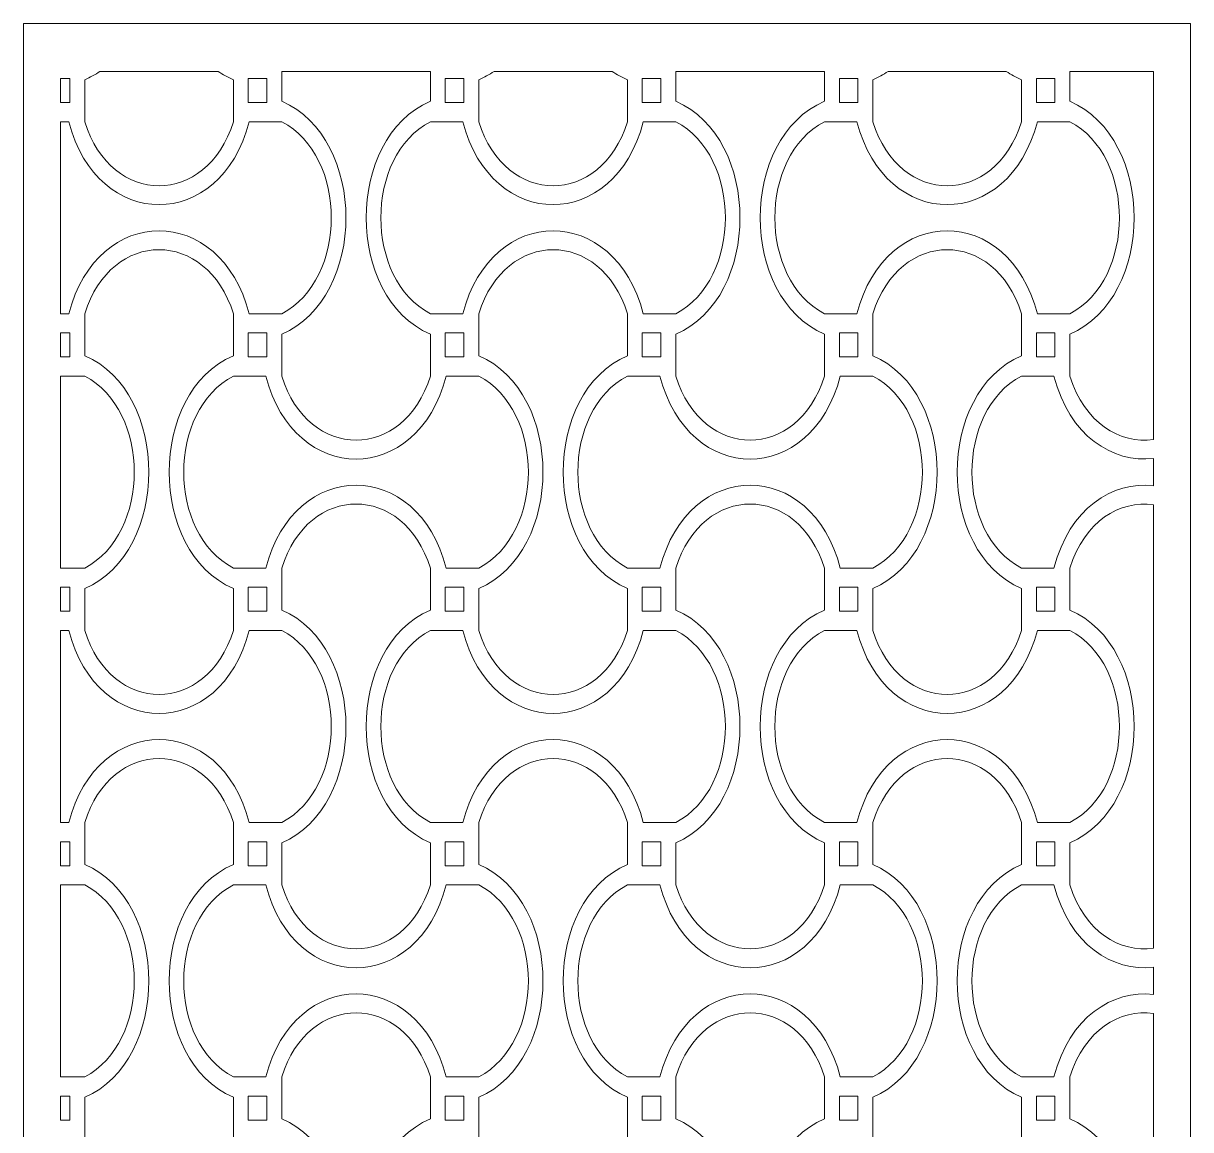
# Model space of a CAD drawing. Header units: centimetres. Extents: x -9.6 to 1.5, y -7.6 to 11.3.
# Drawn here: x -9.613 to -4.635, y 6.626 to 11.343 of the extents above; entities that cross this region are included whole.
import ezdxf

# ---------------------------------------------------------------- set-up
doc = ezdxf.new("R2010")
doc.units = ezdxf.units.CM
doc.header["$MEASUREMENT"] = 0
doc.layers.add('layer 1', color=7, linetype='Continuous')

msp = doc.modelspace()

# ---------------------------------------------------------------- linework, layer by layer
at = {"layer": 'layer 1', "color": 242, "lineweight": 9}
for points, knots in [([(-9.61295, -7.58732), (-9.61295, -7.58732), (-9.61295, 11.3432), (-9.61295, 11.3432), (-9.61295, 11.3432), (-9.61295, 11.3432), (-4.63517, 11.3432), (-4.63517, 11.3432), (-4.63517, 11.3432), (-4.63517, 11.3432), (-4.63517, -7.58732), (-4.63517, -7.58732), (-4.63517, -7.58732), (-4.63517, -7.58732), (-9.61295, -7.58732), (-9.61295, -7.58732)], [0, 0, 0, 0, 0.2, 0.2, 0.2, 0.2, 0.4, 0.4, 0.4, 0.4, 0.6, 0.6, 0.6, 0.6, 1, 1, 1, 1]), ([(-9.45443, 11.10784), (-9.45443, 11.10784), (-9.45443, 11.00552), (-9.45443, 11.00552), (-9.45443, 11.00552), (-9.45443, 11.00552), (-9.41479, 11.00552), (-9.41479, 11.00552), (-9.41479, 11.00552), (-9.41479, 11.00552), (-9.41479, 11.10784), (-9.41479, 11.10784), (-9.41479, 11.10784), (-9.41479, 11.10784), (-9.45443, 11.10784), (-9.45443, 11.10784)], [0, 0, 0, 0, 0.2, 0.2, 0.2, 0.2, 0.4, 0.4, 0.4, 0.4, 0.6, 0.6, 0.6, 0.6, 1, 1, 1, 1]), ([(-8.78251, 11.13854), (-8.78251, 11.13854), (-9.28614, 11.13854), (-9.28614, 11.13854), (-9.28614, 11.13854), (-9.30641, 11.12461), (-9.32815, 11.1125), (-9.35138, 11.10254), (-9.35138, 11.10254), (-9.35138, 11.10254), (-9.35138, 10.92366), (-9.35138, 10.92366), (-9.35138, 10.92366), (-9.23768, 10.55964), (-8.83097, 10.55964), (-8.71727, 10.92366), (-8.71727, 10.92366), (-8.71727, 10.92366), (-8.71727, 10.92366), (-8.71727, 10.92366), (-8.71727, 10.92366), (-8.71727, 10.92366), (-8.71727, 11.10254), (-8.71727, 11.10254), (-8.71727, 11.10254), (-8.7405, 11.1125), (-8.76224, 11.12461), (-8.78251, 11.13854)], [0, 0, 0, 0, 0.125, 0.125, 0.125, 0.125, 0.25, 0.25, 0.25, 0.25, 0.375, 0.375, 0.375, 0.375, 0.5, 0.5, 0.5, 0.5, 0.625, 0.625, 0.625, 0.625, 0.75, 0.75, 0.75, 0.75, 1, 1, 1, 1]), ([(-8.57459, 11.10784), (-8.57459, 11.10784), (-8.57459, 11.00552), (-8.57459, 11.00552), (-8.57459, 11.00552), (-8.57459, 11.00552), (-8.65386, 11.00552), (-8.65386, 11.00552), (-8.65386, 11.00552), (-8.65386, 11.00552), (-8.65386, 11.10784), (-8.65386, 11.10784), (-8.65386, 11.10784), (-8.65386, 11.10784), (-8.57459, 11.10784), (-8.57459, 11.10784)], [0, 0, 0, 0, 0.2, 0.2, 0.2, 0.2, 0.4, 0.4, 0.4, 0.4, 0.6, 0.6, 0.6, 0.6, 1, 1, 1, 1]), ([(-7.87707, 11.13854), (-7.87707, 11.13854), (-8.51118, 11.13854), (-8.51118, 11.13854), (-8.51118, 11.13854), (-8.51118, 11.13854), (-8.51118, 11.01083), (-8.51118, 11.01083), (-8.51118, 11.01083), (-8.14606, 10.85412), (-8.14606, 10.17457), (-8.51118, 10.01787), (-8.51118, 10.01787), (-8.51118, 10.01787), (-8.51118, 9.83899), (-8.51118, 9.83899), (-8.51118, 9.83899), (-8.51118, 9.83899), (-8.51118, 9.83899), (-8.51118, 9.83899), (-8.51118, 9.83899), (-8.39748, 9.47497), (-7.99077, 9.47497), (-7.87707, 9.83899), (-7.87707, 9.83899), (-7.87707, 9.83899), (-7.87707, 10.01787), (-7.87707, 10.01787), (-7.87707, 10.01787), (-8.2422, 10.17457), (-8.2422, 10.85412), (-7.87707, 11.01083), (-7.87707, 11.01083), (-7.87707, 11.01083), (-7.87707, 11.13854), (-7.87707, 11.13854)], [0, 0, 0, 0, 0.1, 0.1, 0.1, 0.1, 0.2, 0.2, 0.2, 0.2, 0.3, 0.3, 0.3, 0.3, 0.4, 0.4, 0.4, 0.4, 0.5, 0.5, 0.5, 0.5, 0.6, 0.6, 0.6, 0.6, 0.7, 0.7, 0.7, 0.7, 0.8, 0.8, 0.8, 0.8, 1, 1, 1, 1]), ([(-7.73439, 11.10784), (-7.73439, 11.10784), (-7.81366, 11.10784), (-7.81366, 11.10784), (-7.81366, 11.10784), (-7.81366, 11.10784), (-7.81366, 11.00552), (-7.81366, 11.00552), (-7.81366, 11.00552), (-7.81366, 11.00552), (-7.73439, 11.00552), (-7.73439, 11.00552), (-7.73439, 11.00552), (-7.73439, 11.00552), (-7.73439, 11.10784), (-7.73439, 11.10784)], [0, 0, 0, 0, 0.2, 0.2, 0.2, 0.2, 0.4, 0.4, 0.4, 0.4, 0.6, 0.6, 0.6, 0.6, 1, 1, 1, 1]), ([(-7.10211, 11.13854), (-7.10211, 11.13854), (-7.60575, 11.13854), (-7.60575, 11.13854), (-7.60575, 11.13854), (-7.62602, 11.12461), (-7.64775, 11.1125), (-7.67098, 11.10254), (-7.67098, 11.10254), (-7.67098, 11.10254), (-7.67098, 10.92366), (-7.67098, 10.92366), (-7.67098, 10.92366), (-7.55728, 10.55964), (-7.15057, 10.55964), (-7.03687, 10.92366), (-7.03687, 10.92366), (-7.03687, 10.92366), (-7.03687, 10.92366), (-7.03687, 10.92366), (-7.03687, 10.92366), (-7.03687, 10.92366), (-7.03687, 11.10254), (-7.03687, 11.10254), (-7.03687, 11.10254), (-7.0601, 11.1125), (-7.08184, 11.12461), (-7.10211, 11.13854)], [0, 0, 0, 0, 0.125, 0.125, 0.125, 0.125, 0.25, 0.25, 0.25, 0.25, 0.375, 0.375, 0.375, 0.375, 0.5, 0.5, 0.5, 0.5, 0.625, 0.625, 0.625, 0.625, 0.75, 0.75, 0.75, 0.75, 1, 1, 1, 1]), ([(-6.89419, 11.10784), (-6.89419, 11.10784), (-6.89419, 11.00552), (-6.89419, 11.00552), (-6.89419, 11.00552), (-6.89419, 11.00552), (-6.97346, 11.00552), (-6.97346, 11.00552), (-6.97346, 11.00552), (-6.97346, 11.00552), (-6.97346, 11.10784), (-6.97346, 11.10784), (-6.97346, 11.10784), (-6.97346, 11.10784), (-6.89419, 11.10784), (-6.89419, 11.10784)], [0, 0, 0, 0, 0.2, 0.2, 0.2, 0.2, 0.4, 0.4, 0.4, 0.4, 0.6, 0.6, 0.6, 0.6, 1, 1, 1, 1]), ([(-6.19667, 11.13854), (-6.19667, 11.13854), (-6.83078, 11.13854), (-6.83078, 11.13854), (-6.83078, 11.13854), (-6.83078, 11.13854), (-6.83078, 11.01083), (-6.83078, 11.01083), (-6.83078, 11.01083), (-6.46566, 10.85412), (-6.46566, 10.17457), (-6.83078, 10.01787), (-6.83078, 10.01787), (-6.83078, 10.01787), (-6.83078, 9.83899), (-6.83078, 9.83899), (-6.83078, 9.83899), (-6.83078, 9.83899), (-6.83078, 9.83899), (-6.83078, 9.83899), (-6.83078, 9.83899), (-6.71708, 9.47497), (-6.31037, 9.47497), (-6.19667, 9.83899), (-6.19667, 9.83899), (-6.19667, 9.83899), (-6.19667, 10.01787), (-6.19667, 10.01787), (-6.19667, 10.01787), (-6.5618, 10.17457), (-6.5618, 10.85412), (-6.19667, 11.01083), (-6.19667, 11.01083), (-6.19667, 11.01083), (-6.19667, 11.13854), (-6.19667, 11.13854)], [0, 0, 0, 0, 0.1, 0.1, 0.1, 0.1, 0.2, 0.2, 0.2, 0.2, 0.3, 0.3, 0.3, 0.3, 0.4, 0.4, 0.4, 0.4, 0.5, 0.5, 0.5, 0.5, 0.6, 0.6, 0.6, 0.6, 0.7, 0.7, 0.7, 0.7, 0.8, 0.8, 0.8, 0.8, 1, 1, 1, 1]), ([(-6.054, 11.10784), (-6.054, 11.10784), (-6.13326, 11.10784), (-6.13326, 11.10784), (-6.13326, 11.10784), (-6.13326, 11.10784), (-6.13326, 11.00552), (-6.13326, 11.00552), (-6.13326, 11.00552), (-6.13326, 11.00552), (-6.054, 11.00552), (-6.054, 11.00552), (-6.054, 11.00552), (-6.054, 11.00552), (-6.054, 11.10784), (-6.054, 11.10784)], [0, 0, 0, 0, 0.2, 0.2, 0.2, 0.2, 0.4, 0.4, 0.4, 0.4, 0.6, 0.6, 0.6, 0.6, 1, 1, 1, 1]), ([(-5.42171, 11.13854), (-5.42171, 11.13854), (-5.92535, 11.13854), (-5.92535, 11.13854), (-5.92535, 11.13854), (-5.94562, 11.12461), (-5.96735, 11.1125), (-5.99058, 11.10254), (-5.99058, 11.10254), (-5.99058, 11.10254), (-5.99058, 10.92366), (-5.99058, 10.92366), (-5.99058, 10.92366), (-5.87688, 10.55964), (-5.47017, 10.55964), (-5.35647, 10.92366), (-5.35647, 10.92366), (-5.35647, 10.92366), (-5.35647, 10.92366), (-5.35647, 10.92366), (-5.35647, 10.92366), (-5.35647, 10.92366), (-5.35647, 11.10254), (-5.35647, 11.10254), (-5.35647, 11.10254), (-5.3797, 11.1125), (-5.40144, 11.12461), (-5.42171, 11.13854)], [0, 0, 0, 0, 0.125, 0.125, 0.125, 0.125, 0.25, 0.25, 0.25, 0.25, 0.375, 0.375, 0.375, 0.375, 0.5, 0.5, 0.5, 0.5, 0.625, 0.625, 0.625, 0.625, 0.75, 0.75, 0.75, 0.75, 1, 1, 1, 1]), ([(-5.2138, 11.10784), (-5.2138, 11.10784), (-5.2138, 11.00552), (-5.2138, 11.00552), (-5.2138, 11.00552), (-5.2138, 11.00552), (-5.29306, 11.00552), (-5.29306, 11.00552), (-5.29306, 11.00552), (-5.29306, 11.00552), (-5.29306, 11.10784), (-5.29306, 11.10784), (-5.29306, 11.10784), (-5.29306, 11.10784), (-5.2138, 11.10784), (-5.2138, 11.10784)], [0, 0, 0, 0, 0.2, 0.2, 0.2, 0.2, 0.4, 0.4, 0.4, 0.4, 0.6, 0.6, 0.6, 0.6, 1, 1, 1, 1]), ([(-4.7937, 9.56885), (-4.7937, 9.56885), (-4.7937, 11.13854), (-4.7937, 11.13854), (-4.7937, 11.13854), (-4.7937, 11.13854), (-5.15038, 11.13854), (-5.15038, 11.13854), (-5.15038, 11.13854), (-5.15038, 11.13854), (-5.15038, 11.01083), (-5.15038, 11.01083), (-5.15038, 11.01083), (-4.78526, 10.85412), (-4.78526, 10.17457), (-5.15038, 10.01787), (-5.15038, 10.01787), (-5.15038, 10.01787), (-5.15038, 9.83899), (-5.15038, 9.83899), (-5.15038, 9.83899), (-5.15038, 9.83899), (-5.15038, 9.83899), (-5.15038, 9.83899), (-5.15038, 9.83899), (-5.08775, 9.63846), (-4.93619, 9.54843), (-4.7937, 9.56885)], [0, 0, 0, 0, 0.125, 0.125, 0.125, 0.125, 0.25, 0.25, 0.25, 0.25, 0.375, 0.375, 0.375, 0.375, 0.5, 0.5, 0.5, 0.5, 0.625, 0.625, 0.625, 0.625, 0.75, 0.75, 0.75, 0.75, 1, 1, 1, 1]), ([(-9.45443, 10.92366), (-9.45443, 10.92366), (-9.45443, 10.10504), (-9.45443, 10.10504), (-9.45443, 10.10504), (-9.45443, 10.10504), (-9.41891, 10.10504), (-9.41891, 10.10504), (-9.41891, 10.10504), (-9.29752, 10.5764), (-8.77113, 10.5764), (-8.64975, 10.10504), (-8.64975, 10.10504), (-8.64975, 10.10504), (-8.51118, 10.10504), (-8.51118, 10.10504), (-8.51118, 10.10504), (-8.22921, 10.25182), (-8.22921, 10.77687), (-8.51118, 10.92366), (-8.51118, 10.92366), (-8.51118, 10.92366), (-8.64975, 10.92366), (-8.64975, 10.92366), (-8.64975, 10.92366), (-8.77113, 10.45229), (-9.29752, 10.45229), (-9.41891, 10.92366), (-9.41891, 10.92366), (-9.41891, 10.92366), (-9.45443, 10.92366), (-9.45443, 10.92366)], [0, 0, 0, 0, 0.1111111, 0.1111111, 0.1111111, 0.1111111, 0.2222222, 0.2222222, 0.2222222, 0.2222222, 0.3333333, 0.3333333, 0.3333333, 0.3333333, 0.4444444, 0.4444444, 0.4444444, 0.4444444, 0.5555556, 0.5555556, 0.5555556, 0.5555556, 0.6666667, 0.6666667, 0.6666667, 0.6666667, 0.7777778, 0.7777778, 0.7777778, 0.7777778, 1, 1, 1, 1]), ([(-7.87707, 10.10504), (-7.87707, 10.10504), (-7.73851, 10.10504), (-7.73851, 10.10504), (-7.73851, 10.10504), (-7.61712, 10.5764), (-7.09073, 10.5764), (-6.96935, 10.10504), (-6.96935, 10.10504), (-6.96935, 10.10504), (-6.83078, 10.10504), (-6.83078, 10.10504), (-6.83078, 10.10504), (-6.54881, 10.25182), (-6.54881, 10.77687), (-6.83078, 10.92366), (-6.83078, 10.92366), (-6.83078, 10.92366), (-6.96935, 10.92366), (-6.96935, 10.92366), (-6.96935, 10.92366), (-7.09073, 10.45229), (-7.61712, 10.45229), (-7.73851, 10.92366), (-7.73851, 10.92366), (-7.73851, 10.92366), (-7.87707, 10.92366), (-7.87707, 10.92366), (-7.87707, 10.92366), (-7.87707, 10.92366), (-7.87707, 10.92366), (-7.87707, 10.92366), (-7.87707, 10.92366), (-8.15904, 10.77687), (-8.15904, 10.25182), (-7.87707, 10.10504)], [0, 0, 0, 0, 0.1, 0.1, 0.1, 0.1, 0.2, 0.2, 0.2, 0.2, 0.3, 0.3, 0.3, 0.3, 0.4, 0.4, 0.4, 0.4, 0.5, 0.5, 0.5, 0.5, 0.6, 0.6, 0.6, 0.6, 0.7, 0.7, 0.7, 0.7, 0.8, 0.8, 0.8, 0.8, 1, 1, 1, 1]), ([(-6.19667, 10.10504), (-6.19667, 10.10504), (-6.05811, 10.10504), (-6.05811, 10.10504), (-6.05811, 10.10504), (-5.93672, 10.5764), (-5.41033, 10.5764), (-5.28895, 10.10504), (-5.28895, 10.10504), (-5.28895, 10.10504), (-5.15038, 10.10504), (-5.15038, 10.10504), (-5.15038, 10.10504), (-4.86841, 10.25182), (-4.86841, 10.77687), (-5.15038, 10.92366), (-5.15038, 10.92366), (-5.15038, 10.92366), (-5.28895, 10.92366), (-5.28895, 10.92366), (-5.28895, 10.92366), (-5.41033, 10.45229), (-5.93672, 10.45229), (-6.05811, 10.92366), (-6.05811, 10.92366), (-6.05811, 10.92366), (-6.19667, 10.92366), (-6.19667, 10.92366), (-6.19667, 10.92366), (-6.19667, 10.92366), (-6.19667, 10.92366), (-6.19667, 10.92366), (-6.19667, 10.92366), (-6.47864, 10.77687), (-6.47864, 10.25182), (-6.19667, 10.10504)], [0, 0, 0, 0, 0.1, 0.1, 0.1, 0.1, 0.2, 0.2, 0.2, 0.2, 0.3, 0.3, 0.3, 0.3, 0.4, 0.4, 0.4, 0.4, 0.5, 0.5, 0.5, 0.5, 0.6, 0.6, 0.6, 0.6, 0.7, 0.7, 0.7, 0.7, 0.8, 0.8, 0.8, 0.8, 1, 1, 1, 1]), ([(-9.35138, 10.10504), (-9.35138, 10.10504), (-9.35138, 9.92616), (-9.35138, 9.92616), (-9.35138, 9.92616), (-8.98626, 9.76946), (-8.98626, 9.0899), (-9.35138, 8.9332), (-9.35138, 8.9332), (-9.35138, 8.9332), (-9.35138, 8.75432), (-9.35138, 8.75432), (-9.35138, 8.75432), (-9.23768, 8.3903), (-8.83097, 8.3903), (-8.71727, 8.75432), (-8.71727, 8.75432), (-8.71727, 8.75432), (-8.71727, 8.75432), (-8.71727, 8.75432), (-8.71727, 8.75432), (-8.71727, 8.75432), (-8.71727, 8.9332), (-8.71727, 8.9332), (-8.71727, 8.9332), (-9.0824, 9.0899), (-9.0824, 9.76946), (-8.71727, 9.92616), (-8.71727, 9.92616), (-8.71727, 9.92616), (-8.71727, 10.10504), (-8.71727, 10.10504), (-8.71727, 10.10504), (-8.83097, 10.46906), (-9.23768, 10.46905), (-9.35138, 10.10504)], [0, 0, 0, 0, 0.1, 0.1, 0.1, 0.1, 0.2, 0.2, 0.2, 0.2, 0.3, 0.3, 0.3, 0.3, 0.4, 0.4, 0.4, 0.4, 0.5, 0.5, 0.5, 0.5, 0.6, 0.6, 0.6, 0.6, 0.7, 0.7, 0.7, 0.7, 0.8, 0.8, 0.8, 0.8, 1, 1, 1, 1]), ([(-7.67098, 10.10504), (-7.67098, 10.10504), (-7.67098, 9.92616), (-7.67098, 9.92616), (-7.67098, 9.92616), (-7.30586, 9.76946), (-7.30586, 9.0899), (-7.67098, 8.9332), (-7.67098, 8.9332), (-7.67098, 8.9332), (-7.67098, 8.75432), (-7.67098, 8.75432), (-7.67098, 8.75432), (-7.55728, 8.3903), (-7.15057, 8.3903), (-7.03687, 8.75432), (-7.03687, 8.75432), (-7.03687, 8.75432), (-7.03687, 8.75432), (-7.03687, 8.75432), (-7.03687, 8.75432), (-7.03687, 8.75432), (-7.03687, 8.9332), (-7.03687, 8.9332), (-7.03687, 8.9332), (-7.402, 9.0899), (-7.402, 9.76946), (-7.03687, 9.92616), (-7.03687, 9.92616), (-7.03687, 9.92616), (-7.03687, 10.10504), (-7.03687, 10.10504), (-7.03687, 10.10504), (-7.15057, 10.46906), (-7.55728, 10.46905), (-7.67098, 10.10504)], [0, 0, 0, 0, 0.1, 0.1, 0.1, 0.1, 0.2, 0.2, 0.2, 0.2, 0.3, 0.3, 0.3, 0.3, 0.4, 0.4, 0.4, 0.4, 0.5, 0.5, 0.5, 0.5, 0.6, 0.6, 0.6, 0.6, 0.7, 0.7, 0.7, 0.7, 0.8, 0.8, 0.8, 0.8, 1, 1, 1, 1]), ([(-5.99058, 10.10504), (-5.99058, 10.10504), (-5.99058, 9.92616), (-5.99058, 9.92616), (-5.99058, 9.92616), (-5.62546, 9.76946), (-5.62546, 9.0899), (-5.99058, 8.9332), (-5.99058, 8.9332), (-5.99058, 8.9332), (-5.99058, 8.75432), (-5.99058, 8.75432), (-5.99058, 8.75432), (-5.87688, 8.3903), (-5.47017, 8.3903), (-5.35647, 8.75432), (-5.35647, 8.75432), (-5.35647, 8.75432), (-5.35647, 8.75432), (-5.35647, 8.75432), (-5.35647, 8.75432), (-5.35647, 8.75432), (-5.35647, 8.9332), (-5.35647, 8.9332), (-5.35647, 8.9332), (-5.7216, 9.0899), (-5.7216, 9.76946), (-5.35647, 9.92616), (-5.35647, 9.92616), (-5.35647, 9.92616), (-5.35647, 10.10504), (-5.35647, 10.10504), (-5.35647, 10.10504), (-5.47017, 10.46906), (-5.87688, 10.46905), (-5.99058, 10.10504)], [0, 0, 0, 0, 0.1, 0.1, 0.1, 0.1, 0.2, 0.2, 0.2, 0.2, 0.3, 0.3, 0.3, 0.3, 0.4, 0.4, 0.4, 0.4, 0.5, 0.5, 0.5, 0.5, 0.6, 0.6, 0.6, 0.6, 0.7, 0.7, 0.7, 0.7, 0.8, 0.8, 0.8, 0.8, 1, 1, 1, 1]), ([(-9.45443, 10.02318), (-9.45443, 10.02318), (-9.45443, 9.92085), (-9.45443, 9.92085), (-9.45443, 9.92085), (-9.45443, 9.92085), (-9.41479, 9.92085), (-9.41479, 9.92085), (-9.41479, 9.92085), (-9.41479, 9.92085), (-9.41479, 10.02318), (-9.41479, 10.02318), (-9.41479, 10.02318), (-9.41479, 10.02318), (-9.45443, 10.02318), (-9.45443, 10.02318)], [0, 0, 0, 0, 0.2, 0.2, 0.2, 0.2, 0.4, 0.4, 0.4, 0.4, 0.6, 0.6, 0.6, 0.6, 1, 1, 1, 1]), ([(-8.65386, 10.02318), (-8.65386, 10.02318), (-8.65386, 9.92085), (-8.65386, 9.92085), (-8.65386, 9.92085), (-8.65386, 9.92085), (-8.57459, 9.92085), (-8.57459, 9.92085), (-8.57459, 9.92085), (-8.57459, 9.92085), (-8.57459, 10.02318), (-8.57459, 10.02318), (-8.57459, 10.02318), (-8.57459, 10.02318), (-8.65386, 10.02318), (-8.65386, 10.02318)], [0, 0, 0, 0, 0.2, 0.2, 0.2, 0.2, 0.4, 0.4, 0.4, 0.4, 0.6, 0.6, 0.6, 0.6, 1, 1, 1, 1]), ([(-7.81366, 9.92085), (-7.81366, 9.92085), (-7.81366, 10.02318), (-7.81366, 10.02318), (-7.81366, 10.02318), (-7.81366, 10.02318), (-7.73439, 10.02318), (-7.73439, 10.02318), (-7.73439, 10.02318), (-7.73439, 10.02318), (-7.73439, 9.92085), (-7.73439, 9.92085), (-7.73439, 9.92085), (-7.73439, 9.92085), (-7.81366, 9.92085), (-7.81366, 9.92085)], [0, 0, 0, 0, 0.2, 0.2, 0.2, 0.2, 0.4, 0.4, 0.4, 0.4, 0.6, 0.6, 0.6, 0.6, 1, 1, 1, 1]), ([(-6.97346, 10.02318), (-6.97346, 10.02318), (-6.97346, 9.92085), (-6.97346, 9.92085), (-6.97346, 9.92085), (-6.97346, 9.92085), (-6.89419, 9.92085), (-6.89419, 9.92085), (-6.89419, 9.92085), (-6.89419, 9.92085), (-6.89419, 10.02318), (-6.89419, 10.02318), (-6.89419, 10.02318), (-6.89419, 10.02318), (-6.97346, 10.02318), (-6.97346, 10.02318)], [0, 0, 0, 0, 0.2, 0.2, 0.2, 0.2, 0.4, 0.4, 0.4, 0.4, 0.6, 0.6, 0.6, 0.6, 1, 1, 1, 1]), ([(-6.13326, 9.92085), (-6.13326, 9.92085), (-6.13326, 10.02318), (-6.13326, 10.02318), (-6.13326, 10.02318), (-6.13326, 10.02318), (-6.054, 10.02318), (-6.054, 10.02318), (-6.054, 10.02318), (-6.054, 10.02318), (-6.054, 9.92085), (-6.054, 9.92085), (-6.054, 9.92085), (-6.054, 9.92085), (-6.13326, 9.92085), (-6.13326, 9.92085)], [0, 0, 0, 0, 0.2, 0.2, 0.2, 0.2, 0.4, 0.4, 0.4, 0.4, 0.6, 0.6, 0.6, 0.6, 1, 1, 1, 1]), ([(-5.29306, 10.02318), (-5.29306, 10.02318), (-5.29306, 9.92085), (-5.29306, 9.92085), (-5.29306, 9.92085), (-5.29306, 9.92085), (-5.2138, 9.92085), (-5.2138, 9.92085), (-5.2138, 9.92085), (-5.2138, 9.92085), (-5.2138, 10.02318), (-5.2138, 10.02318), (-5.2138, 10.02318), (-5.2138, 10.02318), (-5.29306, 10.02318), (-5.29306, 10.02318)], [0, 0, 0, 0, 0.2, 0.2, 0.2, 0.2, 0.4, 0.4, 0.4, 0.4, 0.6, 0.6, 0.6, 0.6, 1, 1, 1, 1]), ([(-9.45443, 9.83899), (-9.45443, 9.83899), (-9.45443, 9.02037), (-9.45443, 9.02037), (-9.45443, 9.02037), (-9.45443, 9.02037), (-9.35138, 9.02037), (-9.35138, 9.02037), (-9.35138, 9.02037), (-9.06941, 9.16716), (-9.06941, 9.6922), (-9.35138, 9.83899), (-9.35138, 9.83899), (-9.35138, 9.83899), (-9.45443, 9.83899), (-9.45443, 9.83899)], [0, 0, 0, 0, 0.2, 0.2, 0.2, 0.2, 0.4, 0.4, 0.4, 0.4, 0.6, 0.6, 0.6, 0.6, 1, 1, 1, 1]), ([(-7.67098, 9.83899), (-7.67098, 9.83899), (-7.80955, 9.83899), (-7.80955, 9.83899), (-7.80955, 9.83899), (-7.93093, 9.36762), (-8.45732, 9.36762), (-8.57871, 9.83899), (-8.57871, 9.83899), (-8.57871, 9.83899), (-8.71727, 9.83899), (-8.71727, 9.83899), (-8.71727, 9.83899), (-8.99924, 9.6922), (-8.99924, 9.16716), (-8.71727, 9.02037), (-8.71727, 9.02037), (-8.71727, 9.02037), (-8.71727, 9.02037), (-8.71727, 9.02037), (-8.71727, 9.02037), (-8.71727, 9.02037), (-8.57871, 9.02037), (-8.57871, 9.02037), (-8.57871, 9.02037), (-8.45732, 9.49174), (-7.93093, 9.49174), (-7.80955, 9.02037), (-7.80955, 9.02037), (-7.80955, 9.02037), (-7.67098, 9.02037), (-7.67098, 9.02037), (-7.67098, 9.02037), (-7.38901, 9.16716), (-7.38901, 9.6922), (-7.67098, 9.83899)], [0, 0, 0, 0, 0.1, 0.1, 0.1, 0.1, 0.2, 0.2, 0.2, 0.2, 0.3, 0.3, 0.3, 0.3, 0.4, 0.4, 0.4, 0.4, 0.5, 0.5, 0.5, 0.5, 0.6, 0.6, 0.6, 0.6, 0.7, 0.7, 0.7, 0.7, 0.8, 0.8, 0.8, 0.8, 1, 1, 1, 1]), ([(-5.99058, 9.83899), (-5.99058, 9.83899), (-6.12915, 9.83899), (-6.12915, 9.83899), (-6.12915, 9.83899), (-6.25053, 9.36762), (-6.77692, 9.36762), (-6.89831, 9.83899), (-6.89831, 9.83899), (-6.89831, 9.83899), (-7.03687, 9.83899), (-7.03687, 9.83899), (-7.03687, 9.83899), (-7.31884, 9.6922), (-7.31884, 9.16716), (-7.03687, 9.02037), (-7.03687, 9.02037), (-7.03687, 9.02037), (-7.03687, 9.02037), (-7.03687, 9.02037), (-7.03687, 9.02037), (-7.03687, 9.02037), (-6.89831, 9.02037), (-6.89831, 9.02037), (-6.89831, 9.02037), (-6.77692, 9.49174), (-6.25053, 9.49174), (-6.12915, 9.02037), (-6.12915, 9.02037), (-6.12915, 9.02037), (-5.99058, 9.02037), (-5.99058, 9.02037), (-5.99058, 9.02037), (-5.70861, 9.16716), (-5.70861, 9.6922), (-5.99058, 9.83899)], [0, 0, 0, 0, 0.1, 0.1, 0.1, 0.1, 0.2, 0.2, 0.2, 0.2, 0.3, 0.3, 0.3, 0.3, 0.4, 0.4, 0.4, 0.4, 0.5, 0.5, 0.5, 0.5, 0.6, 0.6, 0.6, 0.6, 0.7, 0.7, 0.7, 0.7, 0.8, 0.8, 0.8, 0.8, 1, 1, 1, 1]), ([(-4.7937, 9.37145), (-4.7937, 9.37145), (-4.7937, 9.4879), (-4.7937, 9.4879), (-4.7937, 9.4879), (-4.96813, 9.46705), (-5.15226, 9.58405), (-5.21791, 9.83899), (-5.21791, 9.83899), (-5.21791, 9.83899), (-5.35647, 9.83899), (-5.35647, 9.83899), (-5.35647, 9.83899), (-5.63844, 9.6922), (-5.63844, 9.16716), (-5.35647, 9.02037), (-5.35647, 9.02037), (-5.35647, 9.02037), (-5.35647, 9.02037), (-5.35647, 9.02037), (-5.35647, 9.02037), (-5.35647, 9.02037), (-5.21791, 9.02037), (-5.21791, 9.02037), (-5.21791, 9.02037), (-5.15226, 9.27531), (-4.96813, 9.39231), (-4.7937, 9.37145)], [0, 0, 0, 0, 0.125, 0.125, 0.125, 0.125, 0.25, 0.25, 0.25, 0.25, 0.375, 0.375, 0.375, 0.375, 0.5, 0.5, 0.5, 0.5, 0.625, 0.625, 0.625, 0.625, 0.75, 0.75, 0.75, 0.75, 1, 1, 1, 1]), ([(-7.87707, 7.66965), (-7.87707, 7.66965), (-7.87707, 7.84853), (-7.87707, 7.84853), (-7.87707, 7.84853), (-8.2422, 8.00523), (-8.2422, 8.68479), (-7.87707, 8.84149), (-7.87707, 8.84149), (-7.87707, 8.84149), (-7.87707, 9.02037), (-7.87707, 9.02037), (-7.87707, 9.02037), (-7.99077, 9.38439), (-8.39748, 9.38439), (-8.51118, 9.02037), (-8.51118, 9.02037), (-8.51118, 9.02037), (-8.51118, 8.84149), (-8.51118, 8.84149), (-8.51118, 8.84149), (-8.14606, 8.68479), (-8.14606, 8.00523), (-8.51118, 7.84853), (-8.51118, 7.84853), (-8.51118, 7.84853), (-8.51118, 7.66965), (-8.51118, 7.66965), (-8.51118, 7.66965), (-8.51118, 7.66965), (-8.51118, 7.66965), (-8.51118, 7.66965), (-8.51118, 7.66965), (-8.39748, 7.30564), (-7.99077, 7.30564), (-7.87707, 7.66965)], [0, 0, 0, 0, 0.1, 0.1, 0.1, 0.1, 0.2, 0.2, 0.2, 0.2, 0.3, 0.3, 0.3, 0.3, 0.4, 0.4, 0.4, 0.4, 0.5, 0.5, 0.5, 0.5, 0.6, 0.6, 0.6, 0.6, 0.7, 0.7, 0.7, 0.7, 0.8, 0.8, 0.8, 0.8, 1, 1, 1, 1]), ([(-6.19667, 7.66965), (-6.19667, 7.66965), (-6.19667, 7.84853), (-6.19667, 7.84853), (-6.19667, 7.84853), (-6.5618, 8.00523), (-6.5618, 8.68479), (-6.19667, 8.84149), (-6.19667, 8.84149), (-6.19667, 8.84149), (-6.19667, 9.02037), (-6.19667, 9.02037), (-6.19667, 9.02037), (-6.31037, 9.38439), (-6.71708, 9.38439), (-6.83078, 9.02037), (-6.83078, 9.02037), (-6.83078, 9.02037), (-6.83078, 8.84149), (-6.83078, 8.84149), (-6.83078, 8.84149), (-6.46566, 8.68479), (-6.46566, 8.00523), (-6.83078, 7.84853), (-6.83078, 7.84853), (-6.83078, 7.84853), (-6.83078, 7.66965), (-6.83078, 7.66965), (-6.83078, 7.66965), (-6.83078, 7.66965), (-6.83078, 7.66965), (-6.83078, 7.66965), (-6.83078, 7.66965), (-6.71708, 7.30564), (-6.31037, 7.30564), (-6.19667, 7.66965)], [0, 0, 0, 0, 0.1, 0.1, 0.1, 0.1, 0.2, 0.2, 0.2, 0.2, 0.3, 0.3, 0.3, 0.3, 0.4, 0.4, 0.4, 0.4, 0.5, 0.5, 0.5, 0.5, 0.6, 0.6, 0.6, 0.6, 0.7, 0.7, 0.7, 0.7, 0.8, 0.8, 0.8, 0.8, 1, 1, 1, 1]), ([(-4.7937, 7.39951), (-4.7937, 7.39951), (-4.7937, 9.2905), (-4.7937, 9.2905), (-4.7937, 9.2905), (-4.93619, 9.31092), (-5.08775, 9.2209), (-5.15038, 9.02037), (-5.15038, 9.02037), (-5.15038, 9.02037), (-5.15038, 8.84149), (-5.15038, 8.84149), (-5.15038, 8.84149), (-4.78526, 8.68479), (-4.78526, 8.00523), (-5.15038, 7.84853), (-5.15038, 7.84853), (-5.15038, 7.84853), (-5.15038, 7.66965), (-5.15038, 7.66965), (-5.15038, 7.66965), (-5.15038, 7.66965), (-5.15038, 7.66965), (-5.15038, 7.66965), (-5.15038, 7.66965), (-5.08775, 7.46912), (-4.93619, 7.3791), (-4.7937, 7.39951)], [0, 0, 0, 0, 0.125, 0.125, 0.125, 0.125, 0.25, 0.25, 0.25, 0.25, 0.375, 0.375, 0.375, 0.375, 0.5, 0.5, 0.5, 0.5, 0.625, 0.625, 0.625, 0.625, 0.75, 0.75, 0.75, 0.75, 1, 1, 1, 1]), ([(-9.45443, 8.93851), (-9.45443, 8.93851), (-9.45443, 8.83618), (-9.45443, 8.83618), (-9.45443, 8.83618), (-9.45443, 8.83618), (-9.41479, 8.83618), (-9.41479, 8.83618), (-9.41479, 8.83618), (-9.41479, 8.83618), (-9.41479, 8.93851), (-9.41479, 8.93851), (-9.41479, 8.93851), (-9.41479, 8.93851), (-9.45443, 8.93851), (-9.45443, 8.93851)], [0, 0, 0, 0, 0.2, 0.2, 0.2, 0.2, 0.4, 0.4, 0.4, 0.4, 0.6, 0.6, 0.6, 0.6, 1, 1, 1, 1]), ([(-8.57459, 8.93851), (-8.57459, 8.93851), (-8.57459, 8.83618), (-8.57459, 8.83618), (-8.57459, 8.83618), (-8.57459, 8.83618), (-8.65386, 8.83618), (-8.65386, 8.83618), (-8.65386, 8.83618), (-8.65386, 8.83618), (-8.65386, 8.93851), (-8.65386, 8.93851), (-8.65386, 8.93851), (-8.65386, 8.93851), (-8.57459, 8.93851), (-8.57459, 8.93851)], [0, 0, 0, 0, 0.2, 0.2, 0.2, 0.2, 0.4, 0.4, 0.4, 0.4, 0.6, 0.6, 0.6, 0.6, 1, 1, 1, 1]), ([(-7.73439, 8.93851), (-7.73439, 8.93851), (-7.81366, 8.93851), (-7.81366, 8.93851), (-7.81366, 8.93851), (-7.81366, 8.93851), (-7.81366, 8.83618), (-7.81366, 8.83618), (-7.81366, 8.83618), (-7.81366, 8.83618), (-7.73439, 8.83618), (-7.73439, 8.83618), (-7.73439, 8.83618), (-7.73439, 8.83618), (-7.73439, 8.93851), (-7.73439, 8.93851)], [0, 0, 0, 0, 0.2, 0.2, 0.2, 0.2, 0.4, 0.4, 0.4, 0.4, 0.6, 0.6, 0.6, 0.6, 1, 1, 1, 1]), ([(-6.89419, 8.93851), (-6.89419, 8.93851), (-6.89419, 8.83618), (-6.89419, 8.83618), (-6.89419, 8.83618), (-6.89419, 8.83618), (-6.97346, 8.83618), (-6.97346, 8.83618), (-6.97346, 8.83618), (-6.97346, 8.83618), (-6.97346, 8.93851), (-6.97346, 8.93851), (-6.97346, 8.93851), (-6.97346, 8.93851), (-6.89419, 8.93851), (-6.89419, 8.93851)], [0, 0, 0, 0, 0.2, 0.2, 0.2, 0.2, 0.4, 0.4, 0.4, 0.4, 0.6, 0.6, 0.6, 0.6, 1, 1, 1, 1]), ([(-6.054, 8.93851), (-6.054, 8.93851), (-6.13326, 8.93851), (-6.13326, 8.93851), (-6.13326, 8.93851), (-6.13326, 8.93851), (-6.13326, 8.83618), (-6.13326, 8.83618), (-6.13326, 8.83618), (-6.13326, 8.83618), (-6.054, 8.83618), (-6.054, 8.83618), (-6.054, 8.83618), (-6.054, 8.83618), (-6.054, 8.93851), (-6.054, 8.93851)], [0, 0, 0, 0, 0.2, 0.2, 0.2, 0.2, 0.4, 0.4, 0.4, 0.4, 0.6, 0.6, 0.6, 0.6, 1, 1, 1, 1]), ([(-5.2138, 8.93851), (-5.2138, 8.93851), (-5.2138, 8.83618), (-5.2138, 8.83618), (-5.2138, 8.83618), (-5.2138, 8.83618), (-5.29306, 8.83618), (-5.29306, 8.83618), (-5.29306, 8.83618), (-5.29306, 8.83618), (-5.29306, 8.93851), (-5.29306, 8.93851), (-5.29306, 8.93851), (-5.29306, 8.93851), (-5.2138, 8.93851), (-5.2138, 8.93851)], [0, 0, 0, 0, 0.2, 0.2, 0.2, 0.2, 0.4, 0.4, 0.4, 0.4, 0.6, 0.6, 0.6, 0.6, 1, 1, 1, 1]), ([(-9.45443, 8.75432), (-9.45443, 8.75432), (-9.45443, 7.9357), (-9.45443, 7.9357), (-9.45443, 7.9357), (-9.45443, 7.9357), (-9.41891, 7.9357), (-9.41891, 7.9357), (-9.41891, 7.9357), (-9.29752, 8.40707), (-8.77113, 8.40707), (-8.64975, 7.9357), (-8.64975, 7.9357), (-8.64975, 7.9357), (-8.51118, 7.9357), (-8.51118, 7.9357), (-8.51118, 7.9357), (-8.22921, 8.08249), (-8.22921, 8.60753), (-8.51118, 8.75432), (-8.51118, 8.75432), (-8.51118, 8.75432), (-8.64975, 8.75432), (-8.64975, 8.75432), (-8.64975, 8.75432), (-8.77113, 8.28295), (-9.29752, 8.28295), (-9.41891, 8.75432), (-9.41891, 8.75432), (-9.41891, 8.75432), (-9.45443, 8.75432), (-9.45443, 8.75432)], [0, 0, 0, 0, 0.1111111, 0.1111111, 0.1111111, 0.1111111, 0.2222222, 0.2222222, 0.2222222, 0.2222222, 0.3333333, 0.3333333, 0.3333333, 0.3333333, 0.4444444, 0.4444444, 0.4444444, 0.4444444, 0.5555556, 0.5555556, 0.5555556, 0.5555556, 0.6666667, 0.6666667, 0.6666667, 0.6666667, 0.7777778, 0.7777778, 0.7777778, 0.7777778, 1, 1, 1, 1]), ([(-7.87707, 7.9357), (-7.87707, 7.9357), (-7.73851, 7.9357), (-7.73851, 7.9357), (-7.73851, 7.9357), (-7.61712, 8.40707), (-7.09073, 8.40707), (-6.96935, 7.9357), (-6.96935, 7.9357), (-6.96935, 7.9357), (-6.83078, 7.9357), (-6.83078, 7.9357), (-6.83078, 7.9357), (-6.54881, 8.08249), (-6.54881, 8.60753), (-6.83078, 8.75432), (-6.83078, 8.75432), (-6.83078, 8.75432), (-6.96935, 8.75432), (-6.96935, 8.75432), (-6.96935, 8.75432), (-7.09073, 8.28295), (-7.61712, 8.28295), (-7.73851, 8.75432), (-7.73851, 8.75432), (-7.73851, 8.75432), (-7.87707, 8.75432), (-7.87707, 8.75432), (-7.87707, 8.75432), (-7.87707, 8.75432), (-7.87707, 8.75432), (-7.87707, 8.75432), (-7.87707, 8.75432), (-8.15904, 8.60753), (-8.15904, 8.08249), (-7.87707, 7.9357)], [0, 0, 0, 0, 0.1, 0.1, 0.1, 0.1, 0.2, 0.2, 0.2, 0.2, 0.3, 0.3, 0.3, 0.3, 0.4, 0.4, 0.4, 0.4, 0.5, 0.5, 0.5, 0.5, 0.6, 0.6, 0.6, 0.6, 0.7, 0.7, 0.7, 0.7, 0.8, 0.8, 0.8, 0.8, 1, 1, 1, 1]), ([(-6.19667, 7.9357), (-6.19667, 7.9357), (-6.05811, 7.9357), (-6.05811, 7.9357), (-6.05811, 7.9357), (-5.93672, 8.40707), (-5.41033, 8.40707), (-5.28895, 7.9357), (-5.28895, 7.9357), (-5.28895, 7.9357), (-5.15038, 7.9357), (-5.15038, 7.9357), (-5.15038, 7.9357), (-4.86841, 8.08249), (-4.86841, 8.60753), (-5.15038, 8.75432), (-5.15038, 8.75432), (-5.15038, 8.75432), (-5.28895, 8.75432), (-5.28895, 8.75432), (-5.28895, 8.75432), (-5.41033, 8.28295), (-5.93672, 8.28295), (-6.05811, 8.75432), (-6.05811, 8.75432), (-6.05811, 8.75432), (-6.19667, 8.75432), (-6.19667, 8.75432), (-6.19667, 8.75432), (-6.19667, 8.75432), (-6.19667, 8.75432), (-6.19667, 8.75432), (-6.19667, 8.75432), (-6.47864, 8.60753), (-6.47864, 8.08249), (-6.19667, 7.9357)], [0, 0, 0, 0, 0.1, 0.1, 0.1, 0.1, 0.2, 0.2, 0.2, 0.2, 0.3, 0.3, 0.3, 0.3, 0.4, 0.4, 0.4, 0.4, 0.5, 0.5, 0.5, 0.5, 0.6, 0.6, 0.6, 0.6, 0.7, 0.7, 0.7, 0.7, 0.8, 0.8, 0.8, 0.8, 1, 1, 1, 1]), ([(-9.35138, 7.9357), (-9.35138, 7.9357), (-9.35138, 7.75682), (-9.35138, 7.75682), (-9.35138, 7.75682), (-8.98626, 7.60012), (-8.98626, 6.92056), (-9.35138, 6.76387), (-9.35138, 6.76387), (-9.35138, 6.76387), (-9.35138, 6.58499), (-9.35138, 6.58499), (-9.35138, 6.58499), (-9.23768, 6.22097), (-8.83097, 6.22097), (-8.71727, 6.58499), (-8.71727, 6.58499), (-8.71727, 6.58499), (-8.71727, 6.58499), (-8.71727, 6.58499), (-8.71727, 6.58499), (-8.71727, 6.58499), (-8.71727, 6.76387), (-8.71727, 6.76387), (-8.71727, 6.76387), (-9.0824, 6.92056), (-9.0824, 7.60012), (-8.71727, 7.75682), (-8.71727, 7.75682), (-8.71727, 7.75682), (-8.71727, 7.9357), (-8.71727, 7.9357), (-8.71727, 7.9357), (-8.83097, 8.29972), (-9.23768, 8.29972), (-9.35138, 7.9357)], [0, 0, 0, 0, 0.1, 0.1, 0.1, 0.1, 0.2, 0.2, 0.2, 0.2, 0.3, 0.3, 0.3, 0.3, 0.4, 0.4, 0.4, 0.4, 0.5, 0.5, 0.5, 0.5, 0.6, 0.6, 0.6, 0.6, 0.7, 0.7, 0.7, 0.7, 0.8, 0.8, 0.8, 0.8, 1, 1, 1, 1]), ([(-7.67098, 7.9357), (-7.67098, 7.9357), (-7.67098, 7.75682), (-7.67098, 7.75682), (-7.67098, 7.75682), (-7.30586, 7.60012), (-7.30586, 6.92056), (-7.67098, 6.76387), (-7.67098, 6.76387), (-7.67098, 6.76387), (-7.67098, 6.58499), (-7.67098, 6.58499), (-7.67098, 6.58499), (-7.55728, 6.22097), (-7.15057, 6.22097), (-7.03687, 6.58499), (-7.03687, 6.58499), (-7.03687, 6.58499), (-7.03687, 6.58499), (-7.03687, 6.58499), (-7.03687, 6.58499), (-7.03687, 6.58499), (-7.03687, 6.76387), (-7.03687, 6.76387), (-7.03687, 6.76387), (-7.402, 6.92056), (-7.402, 7.60012), (-7.03687, 7.75682), (-7.03687, 7.75682), (-7.03687, 7.75682), (-7.03687, 7.9357), (-7.03687, 7.9357), (-7.03687, 7.9357), (-7.15057, 8.29972), (-7.55728, 8.29972), (-7.67098, 7.9357)], [0, 0, 0, 0, 0.1, 0.1, 0.1, 0.1, 0.2, 0.2, 0.2, 0.2, 0.3, 0.3, 0.3, 0.3, 0.4, 0.4, 0.4, 0.4, 0.5, 0.5, 0.5, 0.5, 0.6, 0.6, 0.6, 0.6, 0.7, 0.7, 0.7, 0.7, 0.8, 0.8, 0.8, 0.8, 1, 1, 1, 1]), ([(-5.99058, 7.9357), (-5.99058, 7.9357), (-5.99058, 7.75682), (-5.99058, 7.75682), (-5.99058, 7.75682), (-5.62546, 7.60012), (-5.62546, 6.92056), (-5.99058, 6.76387), (-5.99058, 6.76387), (-5.99058, 6.76387), (-5.99058, 6.58499), (-5.99058, 6.58499), (-5.99058, 6.58499), (-5.87688, 6.22097), (-5.47017, 6.22097), (-5.35647, 6.58499), (-5.35647, 6.58499), (-5.35647, 6.58499), (-5.35647, 6.58499), (-5.35647, 6.58499), (-5.35647, 6.58499), (-5.35647, 6.58499), (-5.35647, 6.76387), (-5.35647, 6.76387), (-5.35647, 6.76387), (-5.7216, 6.92056), (-5.7216, 7.60012), (-5.35647, 7.75682), (-5.35647, 7.75682), (-5.35647, 7.75682), (-5.35647, 7.9357), (-5.35647, 7.9357), (-5.35647, 7.9357), (-5.47017, 8.29972), (-5.87688, 8.29972), (-5.99058, 7.9357)], [0, 0, 0, 0, 0.1, 0.1, 0.1, 0.1, 0.2, 0.2, 0.2, 0.2, 0.3, 0.3, 0.3, 0.3, 0.4, 0.4, 0.4, 0.4, 0.5, 0.5, 0.5, 0.5, 0.6, 0.6, 0.6, 0.6, 0.7, 0.7, 0.7, 0.7, 0.8, 0.8, 0.8, 0.8, 1, 1, 1, 1]), ([(-9.45443, 7.85384), (-9.45443, 7.85384), (-9.45443, 7.75151), (-9.45443, 7.75151), (-9.45443, 7.75151), (-9.45443, 7.75151), (-9.41479, 7.75151), (-9.41479, 7.75151), (-9.41479, 7.75151), (-9.41479, 7.75151), (-9.41479, 7.85384), (-9.41479, 7.85384), (-9.41479, 7.85384), (-9.41479, 7.85384), (-9.45443, 7.85384), (-9.45443, 7.85384)], [0, 0, 0, 0, 0.2, 0.2, 0.2, 0.2, 0.4, 0.4, 0.4, 0.4, 0.6, 0.6, 0.6, 0.6, 1, 1, 1, 1]), ([(-8.65386, 7.85384), (-8.65386, 7.85384), (-8.65386, 7.75151), (-8.65386, 7.75151), (-8.65386, 7.75151), (-8.65386, 7.75151), (-8.57459, 7.75151), (-8.57459, 7.75151), (-8.57459, 7.75151), (-8.57459, 7.75151), (-8.57459, 7.85384), (-8.57459, 7.85384), (-8.57459, 7.85384), (-8.57459, 7.85384), (-8.65386, 7.85384), (-8.65386, 7.85384)], [0, 0, 0, 0, 0.2, 0.2, 0.2, 0.2, 0.4, 0.4, 0.4, 0.4, 0.6, 0.6, 0.6, 0.6, 1, 1, 1, 1]), ([(-7.81366, 7.75151), (-7.81366, 7.75151), (-7.81366, 7.85384), (-7.81366, 7.85384), (-7.81366, 7.85384), (-7.81366, 7.85384), (-7.73439, 7.85384), (-7.73439, 7.85384), (-7.73439, 7.85384), (-7.73439, 7.85384), (-7.73439, 7.75151), (-7.73439, 7.75151), (-7.73439, 7.75151), (-7.73439, 7.75151), (-7.81366, 7.75151), (-7.81366, 7.75151)], [0, 0, 0, 0, 0.2, 0.2, 0.2, 0.2, 0.4, 0.4, 0.4, 0.4, 0.6, 0.6, 0.6, 0.6, 1, 1, 1, 1]), ([(-6.97346, 7.85384), (-6.97346, 7.85384), (-6.97346, 7.75151), (-6.97346, 7.75151), (-6.97346, 7.75151), (-6.97346, 7.75151), (-6.89419, 7.75151), (-6.89419, 7.75151), (-6.89419, 7.75151), (-6.89419, 7.75151), (-6.89419, 7.85384), (-6.89419, 7.85384), (-6.89419, 7.85384), (-6.89419, 7.85384), (-6.97346, 7.85384), (-6.97346, 7.85384)], [0, 0, 0, 0, 0.2, 0.2, 0.2, 0.2, 0.4, 0.4, 0.4, 0.4, 0.6, 0.6, 0.6, 0.6, 1, 1, 1, 1]), ([(-6.13326, 7.75151), (-6.13326, 7.75151), (-6.13326, 7.85384), (-6.13326, 7.85384), (-6.13326, 7.85384), (-6.13326, 7.85384), (-6.054, 7.85384), (-6.054, 7.85384), (-6.054, 7.85384), (-6.054, 7.85384), (-6.054, 7.75151), (-6.054, 7.75151), (-6.054, 7.75151), (-6.054, 7.75151), (-6.13326, 7.75151), (-6.13326, 7.75151)], [0, 0, 0, 0, 0.2, 0.2, 0.2, 0.2, 0.4, 0.4, 0.4, 0.4, 0.6, 0.6, 0.6, 0.6, 1, 1, 1, 1]), ([(-5.29306, 7.85384), (-5.29306, 7.85384), (-5.29306, 7.75151), (-5.29306, 7.75151), (-5.29306, 7.75151), (-5.29306, 7.75151), (-5.2138, 7.75151), (-5.2138, 7.75151), (-5.2138, 7.75151), (-5.2138, 7.75151), (-5.2138, 7.85384), (-5.2138, 7.85384), (-5.2138, 7.85384), (-5.2138, 7.85384), (-5.29306, 7.85384), (-5.29306, 7.85384)], [0, 0, 0, 0, 0.2, 0.2, 0.2, 0.2, 0.4, 0.4, 0.4, 0.4, 0.6, 0.6, 0.6, 0.6, 1, 1, 1, 1]), ([(-9.45443, 7.66965), (-9.45443, 7.66965), (-9.45443, 6.85104), (-9.45443, 6.85104), (-9.45443, 6.85104), (-9.45443, 6.85104), (-9.35138, 6.85104), (-9.35138, 6.85104), (-9.35138, 6.85104), (-9.06941, 6.99782), (-9.06941, 7.52287), (-9.35138, 7.66965), (-9.35138, 7.66965), (-9.35138, 7.66965), (-9.45443, 7.66965), (-9.45443, 7.66965)], [0, 0, 0, 0, 0.2, 0.2, 0.2, 0.2, 0.4, 0.4, 0.4, 0.4, 0.6, 0.6, 0.6, 0.6, 1, 1, 1, 1]), ([(-7.67098, 7.66965), (-7.67098, 7.66965), (-7.80955, 7.66965), (-7.80955, 7.66965), (-7.80955, 7.66965), (-7.93093, 7.19829), (-8.45732, 7.19829), (-8.57871, 7.66965), (-8.57871, 7.66965), (-8.57871, 7.66965), (-8.71727, 7.66965), (-8.71727, 7.66965), (-8.71727, 7.66965), (-8.99924, 7.52287), (-8.99924, 6.99782), (-8.71727, 6.85104), (-8.71727, 6.85104), (-8.71727, 6.85104), (-8.71727, 6.85104), (-8.71727, 6.85104), (-8.71727, 6.85104), (-8.71727, 6.85104), (-8.57871, 6.85104), (-8.57871, 6.85104), (-8.57871, 6.85104), (-8.45732, 7.3224), (-7.93093, 7.3224), (-7.80955, 6.85104), (-7.80955, 6.85104), (-7.80955, 6.85104), (-7.67098, 6.85104), (-7.67098, 6.85104), (-7.67098, 6.85104), (-7.38901, 6.99782), (-7.38901, 7.52287), (-7.67098, 7.66965)], [0, 0, 0, 0, 0.1, 0.1, 0.1, 0.1, 0.2, 0.2, 0.2, 0.2, 0.3, 0.3, 0.3, 0.3, 0.4, 0.4, 0.4, 0.4, 0.5, 0.5, 0.5, 0.5, 0.6, 0.6, 0.6, 0.6, 0.7, 0.7, 0.7, 0.7, 0.8, 0.8, 0.8, 0.8, 1, 1, 1, 1]), ([(-5.99058, 7.66965), (-5.99058, 7.66965), (-6.12915, 7.66965), (-6.12915, 7.66965), (-6.12915, 7.66965), (-6.25053, 7.19829), (-6.77692, 7.19829), (-6.89831, 7.66965), (-6.89831, 7.66965), (-6.89831, 7.66965), (-7.03687, 7.66965), (-7.03687, 7.66965), (-7.03687, 7.66965), (-7.31884, 7.52287), (-7.31884, 6.99782), (-7.03687, 6.85104), (-7.03687, 6.85104), (-7.03687, 6.85104), (-7.03687, 6.85104), (-7.03687, 6.85104), (-7.03687, 6.85104), (-7.03687, 6.85104), (-6.89831, 6.85104), (-6.89831, 6.85104), (-6.89831, 6.85104), (-6.77692, 7.3224), (-6.25053, 7.3224), (-6.12915, 6.85104), (-6.12915, 6.85104), (-6.12915, 6.85104), (-5.99058, 6.85104), (-5.99058, 6.85104), (-5.99058, 6.85104), (-5.70861, 6.99782), (-5.70861, 7.52287), (-5.99058, 7.66965)], [0, 0, 0, 0, 0.1, 0.1, 0.1, 0.1, 0.2, 0.2, 0.2, 0.2, 0.3, 0.3, 0.3, 0.3, 0.4, 0.4, 0.4, 0.4, 0.5, 0.5, 0.5, 0.5, 0.6, 0.6, 0.6, 0.6, 0.7, 0.7, 0.7, 0.7, 0.8, 0.8, 0.8, 0.8, 1, 1, 1, 1]), ([(-4.7937, 7.20212), (-4.7937, 7.20212), (-4.7937, 7.31856), (-4.7937, 7.31856), (-4.7937, 7.31856), (-4.96813, 7.29771), (-5.15226, 7.41471), (-5.21791, 7.66965), (-5.21791, 7.66965), (-5.21791, 7.66965), (-5.35647, 7.66965), (-5.35647, 7.66965), (-5.35647, 7.66965), (-5.63844, 7.52287), (-5.63844, 6.99782), (-5.35647, 6.85104), (-5.35647, 6.85104), (-5.35647, 6.85104), (-5.35647, 6.85104), (-5.35647, 6.85104), (-5.35647, 6.85104), (-5.35647, 6.85104), (-5.21791, 6.85104), (-5.21791, 6.85104), (-5.21791, 6.85104), (-5.15226, 7.10598), (-4.96813, 7.22297), (-4.7937, 7.20212)], [0, 0, 0, 0, 0.125, 0.125, 0.125, 0.125, 0.25, 0.25, 0.25, 0.25, 0.375, 0.375, 0.375, 0.375, 0.5, 0.5, 0.5, 0.5, 0.625, 0.625, 0.625, 0.625, 0.75, 0.75, 0.75, 0.75, 1, 1, 1, 1]), ([(-7.87707, 5.50032), (-7.87707, 5.50032), (-7.87707, 5.6792), (-7.87707, 5.6792), (-7.87707, 5.6792), (-8.2422, 5.8359), (-8.2422, 6.51545), (-7.87707, 6.67216), (-7.87707, 6.67216), (-7.87707, 6.67216), (-7.87707, 6.85104), (-7.87707, 6.85104), (-7.87707, 6.85104), (-7.99077, 7.21505), (-8.39748, 7.21505), (-8.51118, 6.85104), (-8.51118, 6.85104), (-8.51118, 6.85104), (-8.51118, 6.67216), (-8.51118, 6.67216), (-8.51118, 6.67216), (-8.14606, 6.51545), (-8.14606, 5.8359), (-8.51118, 5.6792), (-8.51118, 5.6792), (-8.51118, 5.6792), (-8.51118, 5.50032), (-8.51118, 5.50032), (-8.51118, 5.50032), (-8.51118, 5.50032), (-8.51118, 5.50032), (-8.51118, 5.50032), (-8.51118, 5.50032), (-8.39748, 5.1363), (-7.99077, 5.1363), (-7.87707, 5.50032)], [0, 0, 0, 0, 0.1, 0.1, 0.1, 0.1, 0.2, 0.2, 0.2, 0.2, 0.3, 0.3, 0.3, 0.3, 0.4, 0.4, 0.4, 0.4, 0.5, 0.5, 0.5, 0.5, 0.6, 0.6, 0.6, 0.6, 0.7, 0.7, 0.7, 0.7, 0.8, 0.8, 0.8, 0.8, 1, 1, 1, 1]), ([(-6.19667, 5.50032), (-6.19667, 5.50032), (-6.19667, 5.6792), (-6.19667, 5.6792), (-6.19667, 5.6792), (-6.5618, 5.8359), (-6.5618, 6.51545), (-6.19667, 6.67216), (-6.19667, 6.67216), (-6.19667, 6.67216), (-6.19667, 6.85104), (-6.19667, 6.85104), (-6.19667, 6.85104), (-6.31037, 7.21505), (-6.71708, 7.21505), (-6.83078, 6.85104), (-6.83078, 6.85104), (-6.83078, 6.85104), (-6.83078, 6.67216), (-6.83078, 6.67216), (-6.83078, 6.67216), (-6.46566, 6.51545), (-6.46566, 5.8359), (-6.83078, 5.6792), (-6.83078, 5.6792), (-6.83078, 5.6792), (-6.83078, 5.50032), (-6.83078, 5.50032), (-6.83078, 5.50032), (-6.83078, 5.50032), (-6.83078, 5.50032), (-6.83078, 5.50032), (-6.83078, 5.50032), (-6.71708, 5.1363), (-6.31037, 5.1363), (-6.19667, 5.50032)], [0, 0, 0, 0, 0.1, 0.1, 0.1, 0.1, 0.2, 0.2, 0.2, 0.2, 0.3, 0.3, 0.3, 0.3, 0.4, 0.4, 0.4, 0.4, 0.5, 0.5, 0.5, 0.5, 0.6, 0.6, 0.6, 0.6, 0.7, 0.7, 0.7, 0.7, 0.8, 0.8, 0.8, 0.8, 1, 1, 1, 1]), ([(-4.7937, 5.23018), (-4.7937, 5.23018), (-4.7937, 7.12117), (-4.7937, 7.12117), (-4.7937, 7.12117), (-4.93619, 7.14159), (-5.08775, 7.05156), (-5.15038, 6.85104), (-5.15038, 6.85104), (-5.15038, 6.85104), (-5.15038, 6.67216), (-5.15038, 6.67216), (-5.15038, 6.67216), (-4.78526, 6.51545), (-4.78526, 5.8359), (-5.15038, 5.6792), (-5.15038, 5.6792), (-5.15038, 5.6792), (-5.15038, 5.50032), (-5.15038, 5.50032), (-5.15038, 5.50032), (-5.15038, 5.50032), (-5.15038, 5.50032), (-5.15038, 5.50032), (-5.15038, 5.50032), (-5.08775, 5.29979), (-4.93619, 5.20976), (-4.7937, 5.23018)], [0, 0, 0, 0, 0.125, 0.125, 0.125, 0.125, 0.25, 0.25, 0.25, 0.25, 0.375, 0.375, 0.375, 0.375, 0.5, 0.5, 0.5, 0.5, 0.625, 0.625, 0.625, 0.625, 0.75, 0.75, 0.75, 0.75, 1, 1, 1, 1]), ([(-9.45443, 6.76917), (-9.45443, 6.76917), (-9.45443, 6.66685), (-9.45443, 6.66685), (-9.45443, 6.66685), (-9.45443, 6.66685), (-9.41479, 6.66685), (-9.41479, 6.66685), (-9.41479, 6.66685), (-9.41479, 6.66685), (-9.41479, 6.76917), (-9.41479, 6.76917), (-9.41479, 6.76917), (-9.41479, 6.76917), (-9.45443, 6.76917), (-9.45443, 6.76917)], [0, 0, 0, 0, 0.2, 0.2, 0.2, 0.2, 0.4, 0.4, 0.4, 0.4, 0.6, 0.6, 0.6, 0.6, 1, 1, 1, 1]), ([(-8.57459, 6.76917), (-8.57459, 6.76917), (-8.57459, 6.66685), (-8.57459, 6.66685), (-8.57459, 6.66685), (-8.57459, 6.66685), (-8.65386, 6.66685), (-8.65386, 6.66685), (-8.65386, 6.66685), (-8.65386, 6.66685), (-8.65386, 6.76917), (-8.65386, 6.76917), (-8.65386, 6.76917), (-8.65386, 6.76917), (-8.57459, 6.76917), (-8.57459, 6.76917)], [0, 0, 0, 0, 0.2, 0.2, 0.2, 0.2, 0.4, 0.4, 0.4, 0.4, 0.6, 0.6, 0.6, 0.6, 1, 1, 1, 1]), ([(-7.73439, 6.76917), (-7.73439, 6.76917), (-7.81366, 6.76917), (-7.81366, 6.76917), (-7.81366, 6.76917), (-7.81366, 6.76917), (-7.81366, 6.66685), (-7.81366, 6.66685), (-7.81366, 6.66685), (-7.81366, 6.66685), (-7.73439, 6.66685), (-7.73439, 6.66685), (-7.73439, 6.66685), (-7.73439, 6.66685), (-7.73439, 6.76917), (-7.73439, 6.76917)], [0, 0, 0, 0, 0.2, 0.2, 0.2, 0.2, 0.4, 0.4, 0.4, 0.4, 0.6, 0.6, 0.6, 0.6, 1, 1, 1, 1]), ([(-6.89419, 6.76917), (-6.89419, 6.76917), (-6.89419, 6.66685), (-6.89419, 6.66685), (-6.89419, 6.66685), (-6.89419, 6.66685), (-6.97346, 6.66685), (-6.97346, 6.66685), (-6.97346, 6.66685), (-6.97346, 6.66685), (-6.97346, 6.76917), (-6.97346, 6.76917), (-6.97346, 6.76917), (-6.97346, 6.76917), (-6.89419, 6.76917), (-6.89419, 6.76917)], [0, 0, 0, 0, 0.2, 0.2, 0.2, 0.2, 0.4, 0.4, 0.4, 0.4, 0.6, 0.6, 0.6, 0.6, 1, 1, 1, 1]), ([(-6.054, 6.76917), (-6.054, 6.76917), (-6.13326, 6.76917), (-6.13326, 6.76917), (-6.13326, 6.76917), (-6.13326, 6.76917), (-6.13326, 6.66685), (-6.13326, 6.66685), (-6.13326, 6.66685), (-6.13326, 6.66685), (-6.054, 6.66685), (-6.054, 6.66685), (-6.054, 6.66685), (-6.054, 6.66685), (-6.054, 6.76917), (-6.054, 6.76917)], [0, 0, 0, 0, 0.2, 0.2, 0.2, 0.2, 0.4, 0.4, 0.4, 0.4, 0.6, 0.6, 0.6, 0.6, 1, 1, 1, 1]), ([(-5.2138, 6.76917), (-5.2138, 6.76917), (-5.2138, 6.66685), (-5.2138, 6.66685), (-5.2138, 6.66685), (-5.2138, 6.66685), (-5.29306, 6.66685), (-5.29306, 6.66685), (-5.29306, 6.66685), (-5.29306, 6.66685), (-5.29306, 6.76917), (-5.29306, 6.76917), (-5.29306, 6.76917), (-5.29306, 6.76917), (-5.2138, 6.76917), (-5.2138, 6.76917)], [0, 0, 0, 0, 0.2, 0.2, 0.2, 0.2, 0.4, 0.4, 0.4, 0.4, 0.6, 0.6, 0.6, 0.6, 1, 1, 1, 1])]:
    msp.add_open_spline(points, degree=3, knots=knots, dxfattribs=at)

doc.saveas('drawing.dxf')
